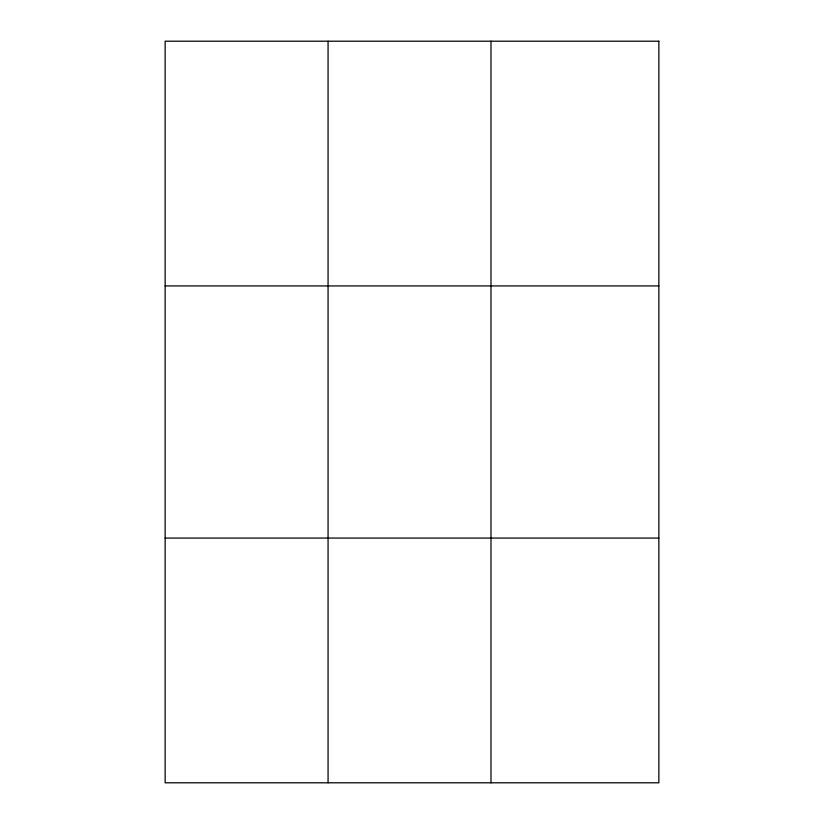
<?xml version="1.0" encoding="UTF-8"?>
<svg xmlns="http://www.w3.org/2000/svg" width="824" height="824" viewBox="0 0 824 824"><rect width="100%" height="100%" fill="white"/><g stroke="black" fill="none" stroke-linecap="round" stroke-linejoin="round"><path stroke-width="1.24" d="M328.065 782.8L328.065 41.2M490.991 782.8L490.991 41.2M165.14 285.928L658.86 285.928M165.14 538.072L658.86 538.072M658.86 41.2L165.14 41.2L165.14 782.8L658.86 782.8L658.86 41.2"/></g></svg>
